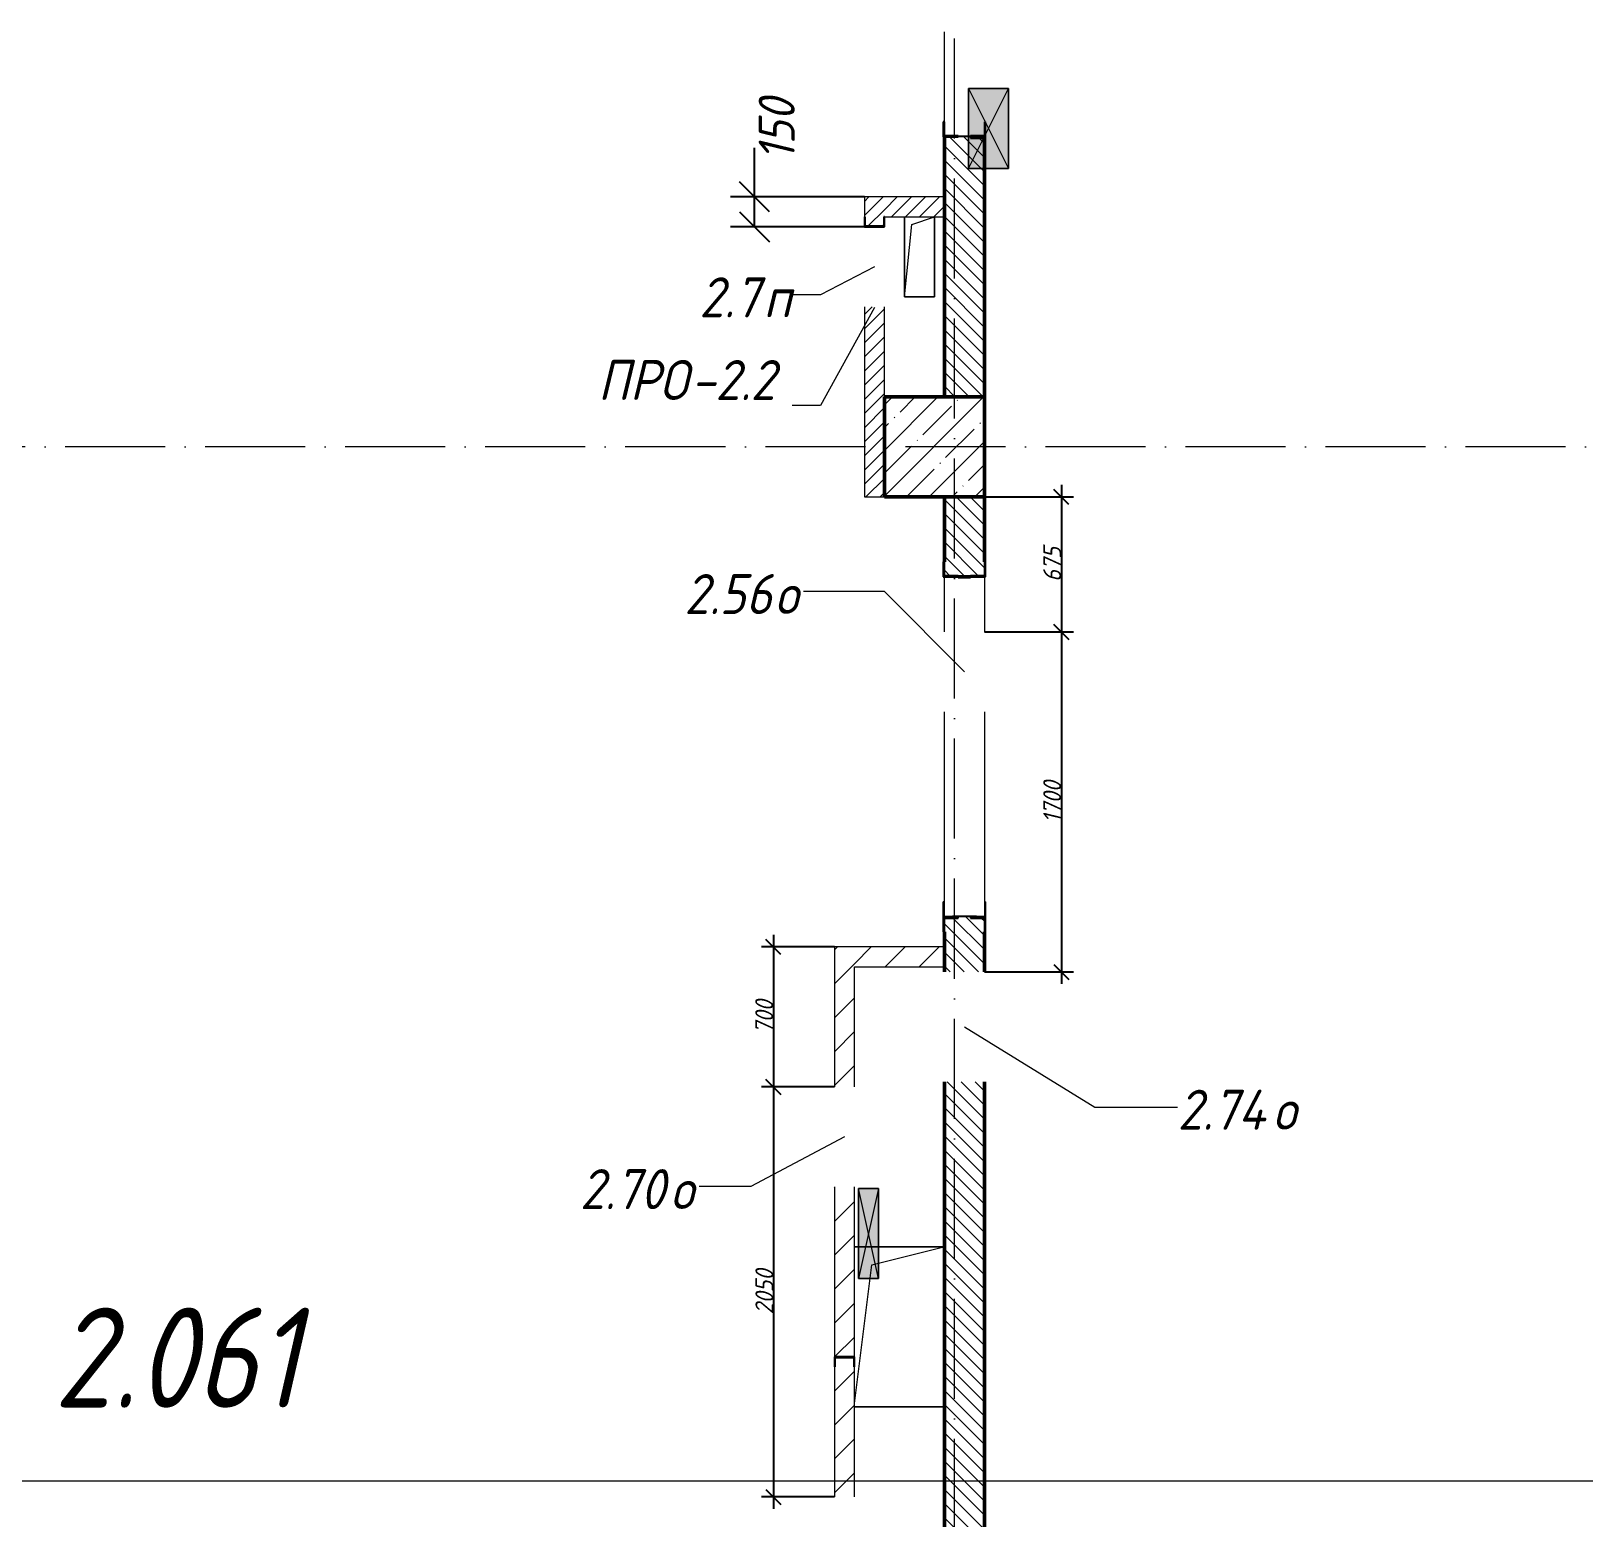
# Model space of a CAD drawing. Header units: millimetres. Extents: x -401725 to 250493, y 305116 to 802890.
# Drawn here: x -14826 to -7062, y 337669 to 345103 of the extents above; entities that cross this region are included whole.
import ezdxf

# ---------------------------------------------------------------- set-up
doc = ezdxf.new("R2010")
doc.units = ezdxf.units.MM
doc.linetypes.add('50_200_ШТРИХ_1Т_ш5_п1_п1_', pattern=[700, 500, -100, 0, -100])
for name, color, linetype, lineweight in [('A-____-____-DIMS', 7, 'Continuous', 9), ('A-DETL-GENF-OTLN', 7, 'Continuous', 9), ('A-FLOR-____-OTLN', 7, 'Continuous', 9), ('A-GENM-____-IDEN', 7, 'Continuous', 9), ('A-GENM-____-MCUT', 7, 'Continuous', 25), ('A-GENM-____-OTLN', 7, 'Continuous', 9), ('A-GENM-____-OTLN-1', 7, 'Continuous', 25), ('A-GLAZ-____-IDEN', 7, 'Continuous', 9), ('A-GLAZ-____-OTLN', 7, 'Continuous', 9), ('A-WALL-____-MCUT-2', 7, 'Continuous', 50), ('A-WALL-____-PATT-1', 7, 'Continuous', 9), ('A-WALL-FNSH-MCUT-1', 7, 'Continuous', 9), ('I-WALL-____-OTLN', 7, 'Continuous', 9), ('S-COLS-____-MCUT', 7, 'Continuous', 50), ('S-COLS-____-OTLN', 7, 'Continuous', 9), ('S-GRID-____-OTLN-1', 7, '50_200_ШТРИХ_1Т_ш5_п1_п1_', 9), ('Марки помещений', 7, 'Continuous', 9)]:
    doc.layers.add(name, color=color, linetype=linetype, lineweight=lineweight)
doc.layers.add('G-____-____-SYMB-1', color=9, linetype='Continuous', lineweight=9, true_color=0x808080)
doc.styles.add('ISOCPEUR_I_10', font='isocpeui.ttf', dxfattribs={"width": 0.9, "height": 180})
doc.styles.add('ISOCPEUR_I_3', font='isocpeui.ttf', dxfattribs={"width": 0.85, "height": 2.2})
doc.styles.add('ISOCPEUR_I_7', font='isocpeui.ttf', dxfattribs={"width": 0.9, "height": 90})
doc.styles.add('ISOCPEUR_I_9', font='isocpeui.ttf', dxfattribs={"width": 0.9, "height": 250})
doc.dimstyles.new('ISO-1_8_0_9К_СРЕДНИЙ_Кладочные_2', dxfattribs={"dimscale": 304.8, "dimtxt": 89.638306, "dimasz": 0.246063, "dimexe": 0.19685, "dimexo": 0, "dimgap": 0, "dimtad": 1, "dimdec": 3, "dimrnd": 0.001, "dimdsep": 46, "dimtxsty": 'ISOCPEUR_I_7', "dimblk1": 'OBLIQUE', "dimblk2": 'OBLIQUE', "dimsah": 1, "dimcen": 0.09, "dimdle": 0.19685, "dimazin": 0, "dimtfac": 1, "dimtdec": 4, "dimtix": 1, "dimtmove": 1, "dimatfit": 3, "dimfxl": 1, "dimtvp": 1, "dimtolj": 1, "dimtzin": 0, "dimarcsym": 2})
doc.dimstyles.new('ISO-1_8_0_9К_СРЕДНИЙ_Кладочные_3', dxfattribs={"dimscale": 304.8, "dimtxt": 179.276612, "dimasz": 0.492126, "dimexe": 0.393701, "dimexo": 0, "dimgap": 0, "dimtad": 1, "dimdec": 3, "dimrnd": 0.001, "dimdsep": 46, "dimtxsty": 'ISOCPEUR_I_10', "dimblk1": 'OBLIQUE', "dimblk2": 'OBLIQUE', "dimsah": 1, "dimcen": 0.09, "dimdle": 0.393701, "dimazin": 0, "dimtfac": 1, "dimtdec": 4, "dimtix": 1, "dimtmove": 0, "dimatfit": 3, "dimfxl": 1, "dimtvp": 1, "dimtolj": 1, "dimtzin": 0, "dimarcsym": 2})
pattern_1 = [(45, (-15659.08, 310542.9), (-35.35534, 35.35534), [])]
pattern_2 = [(45, (-15659.08, 310542.9), (-84.8528, 84.8528), [])]
pattern_3 = [(135, (-15659.08, 310542.9), (-35.35534, -35.35534), [])]

# ---------------------------------------------------------------- blocks, each defined once
blk = doc.blocks.new('BSC_Колонна _Прямоугольная - 500х500-V37-АР1_План отверстий 2 этажа в осях 1-64_А-ГГ')
at = {"layer": 'S-COLS-____-OTLN'}
h = blk.add_hatch(dxfattribs=at)
h.set_pattern_fill('FP_66', color=256, style=0, pattern_type=2)
h.set_pattern_definition([(45, (-5350, -32481.04), (-114.04925, 114.04925), []), (45, (-5235.95, -32481.04), (-114.04925, 114.04925), [201.613, -40.323, 3.353, -36.97])])
h.paths.add_polyline_path([(-250, -250), (250, -250), (250, 250), (-250, 250)], flags=0)
at = {"layer": 'S-COLS-____-MCUT'}
for p, q in [((250, 250), (-250, 250)), ((-250, 250), (-250, -250)), ((250, -250), (250, 250)), ((-250, -250), (250, -250))]:
    blk.add_line(p, q, dxfattribs=at)
blk = doc.blocks.new('154_Стойка_СКБ_Уголок - СМ-2480_200-28346303-АР1_План отверстий 2 этажа в осях 1-64_А-ГГ')
at = {"layer": 'A-GENM-____-MCUT'}
for p, q in [((125, 156), (125, 81)), ((200, 156), (125, 156)), ((200, 150), (200, 156)), ((125, 81), (131, 81)), ((131, 81), (131, 150)), ((131, 150), (200, 150)), ((131, 19), (125, 19)), ((125, 19), (125, -56)), ((131, -50), (131, 19)), ((125, -56), (200, -56)), ((200, -50), (131, -50)), ((200, -56), (200, -50))]:
    blk.add_line(p, q, dxfattribs=at)
blk = doc.blocks.new('Стойка_Влож_Полоса боковая - Полоса-28213942-АР1_План отверстий 2 этажа в осях 1-64_А-ГГ')
at = {"layer": 'A-GENM-____-OTLN'}
for p, q in [((-5, 60), (0, 60)), ((-5, -60), (-5, 60)), ((0, 31), (0, -31)), ((0, -60), (-5, -60))]:
    blk.add_line(p, q, dxfattribs=at)
blk = doc.blocks.new('Стойка_Влож_Уголок_Опорный - Уголок-28213941-АР1_План отверстий 2 этажа в осях 1-64_А-ГГ')
at = {"layer": 'A-GENM-____-OTLN'}
for p, q in [((-212, -6), (-212, 0)), ((0, 0), (0, -6)), ((-212, -75), (-212, -6)), ((-212, -6), (-206, -6)), ((-212, -75), (-206, -75)), ((-6, -6), (0, -6)), ((-6, -75), (0, -75)), ((0, -6), (0, -75))]:
    blk.add_line(p, q, dxfattribs=at)
blk = doc.blocks.new('Фахверк_СКБ_Уголок - 200_3960-28268576-АР1_План отверстий 2 этажа в осях 1-64_А-ГГ')
at = {"layer": 'A-GENM-____-MCUT'}
for p, q in [((200, 156), (125, 156)), ((125, 156), (125, 81)), ((200, 150), (200, 156)), ((125, 81), (131, 81)), ((131, 81), (131, 150)), ((131, 150), (200, 150)), ((131, 19), (125, 19)), ((125, 19), (125, -56)), ((131, -50), (131, 19)), ((125, -56), (200, -56)), ((200, -50), (131, -50)), ((200, -56), (200, -50))]:
    blk.add_line(p, q, dxfattribs=at)
blk = doc.blocks.new('154_Стойка_СКБ_Уголок - СМ-2480_200-28447058-АР1_План отверстий 2 этажа в осях 1-64_А-ГГ')
at = {"layer": 'A-GENM-____-MCUT'}
for p, q in [((125, 156), (125, 81)), ((200, 156), (125, 156)), ((200, 150), (200, 156)), ((125, 81), (131, 81)), ((131, 81), (131, 150)), ((131, 150), (200, 150)), ((131, 19), (125, 19)), ((125, 19), (125, -56)), ((131, -50), (131, 19)), ((125, -56), (200, -56)), ((200, -50), (131, -50)), ((200, -56), (200, -50))]:
    blk.add_line(p, q, dxfattribs=at)
blk = doc.blocks.new('Стойка_Влож_Полоса боковая - Полоса-28346330-АР1_План отверстий 2 этажа в осях 1-64_А-ГГ')
at = {"layer": 'A-GENM-____-OTLN'}
for p, q in [((-5, -31), (-5, 31)), ((0, 31), (0, -31))]:
    blk.add_line(p, q, dxfattribs=at)
blk = doc.blocks.new('Стойка_Влож_Уголок - Уголок-28346305-АР1_План отверстий 2 этажа в осях 1-64_А-ГГ')
at = {"layer": 'A-GENM-____-MCUT'}
for p, q in [((75, 75), (0, 75)), ((0, 0), (6, 0)), ((6, 69), (75, 69)), ((6, 0), (6, 69)), ((75, 69), (75, 75))]:
    blk.add_line(p, q, dxfattribs=at)
blk = doc.blocks.new('154_Фахверк_СКБ_Швеллер - Тип_100_3960-28318856-АР1_План отверстий 2 этажа в осях 1-64_А-ГГ')
at = {"layer": 'A-GENM-____-MCUT'}
for p, q in [((175, 50), (125, 50)), ((125, 50), (125, -50)), ((128, 47), (175, 47)), ((128, -47), (128, 47)), ((175, 47), (175, 50)), ((125, -50), (175, -50)), ((175, -47), (128, -47)), ((175, -50), (175, -47))]:
    blk.add_line(p, q, dxfattribs=at)
blk = doc.blocks.new('154_Фахверк_СКБ_Швеллер - Тип_100_3960_зеркало-29769493-АР1_План отверстий 2 этажа в осях 1-64_А-ГГ')
at = {"layer": 'A-GENM-____-MCUT'}
for p, q in [((175, 50), (125, 50)), ((125, 50), (125, -50)), ((128, 47), (175, 47)), ((128, -47), (128, 47)), ((175, 47), (175, 50)), ((125, -50), (175, -50)), ((175, -47), (128, -47)), ((175, -50), (175, -47))]:
    blk.add_line(p, q, dxfattribs=at)
blk = doc.blocks.new('AR_Отверстие прямоугольное _в плите_ - AR_Отверстие прямоугольное _в плите_-30459278-АР1_План отверстий 2 этажа в осях 1-64_А-ГГ')
at = {"layer": 'A-GENM-____-OTLN'}
for p, q in [((-75, 200), (-75, -200)), ((-75, -200), (-37.5, 162.5)), ((-37.5, 162.5), (75, 200)), ((75, -200), (75, 200)), ((-75, -200), (75, -200))]:
    blk.add_line(p, q, dxfattribs=at)
blk = doc.blocks.new('AR_Отверстие прямоугольное _в плите_ - AR_Отверстие прямоугольное _в плите_-30552862-АР1_План отверстий 2 этажа в осях 1-64_А-ГГ')
at = {"layer": 'A-GENM-____-OTLN'}
for p, q in [((225, 400), (-222.7, 400)), ((-135, 310), (225, 400)), ((225, -400), (225, 400)), ((-222.7, -382), (-135, 310)), ((-222.7, -400), (225, -400))]:
    blk.add_line(p, q, dxfattribs=at)
blk = doc.blocks.new('AR_Отверстие прямоугольное _в стене__БезПР - AR_Отверстие прямоугольное _в стене__БезПР-36428632-АР1_План отверстий 2 этажа в осях 1-64_А-ГГ')
at = {"layer": 'A-GLAZ-____-OTLN'}
blk.add_hatch(color=256, dxfattribs=at).paths.add_polyline_path([(-200, -100), (200, -100), (200, 100), (-200, 100)], flags=0)
at = {"layer": 'A-DETL-GENF-OTLN'}
for p, q in [((-200, -100), (-200, 100)), ((-200, 100), (200, 100)), ((200, 100), (-200, -100)), ((-200, 100), (200, -100)), ((200, 100), (-200, 100)), ((-200, 100), (-200, -100)), ((200, 100), (200, -100)), ((200, -100), (200, 100)), ((200, -100), (-200, -100)), ((-200, -100), (200, -100))]:
    blk.add_line(p, q, dxfattribs=at)
at = {"layer": 'A-GLAZ-____-OTLN'}
blk.add_line((200, 100), (-200, 100), dxfattribs=at)
blk = doc.blocks.new('AR_Отверстие прямоугольное _в стене_ - AR_Отверстие прямоугольное _в стене__ОВ-36815002-АР1_План отверстий 2 этажа в осях 1-64_А-ГГ')
at = {"layer": 'A-GLAZ-____-OTLN'}
blk.add_hatch(color=256, dxfattribs=at).paths.add_polyline_path([(225, 50), (-225, 50), (-225, -50), (225, -50)], flags=0)
at = {"layer": 'A-DETL-GENF-OTLN'}
for p, q in [((-225, -50), (-225, 50)), ((-225, 50), (225, 50)), ((225, 50), (-225, -50)), ((-225, 50), (225, -50)), ((225, 50), (-225, 50)), ((-225, 50), (-225, -50)), ((225, 50), (225, -50)), ((225, -50), (225, 50)), ((225, -50), (-225, -50)), ((-225, -50), (225, -50))]:
    blk.add_line(p, q, dxfattribs=at)
blk = doc.blocks.new('_Oblique')
at = {"color": 0, "linetype": 'ByBlock', "lineweight": -2}
blk.add_line((-0.5, -0.5), (0.5, 0.5), dxfattribs=at)
blk = doc.blocks.new('*D9405')
at = {"layer": 'A-____-____-DIMS', "color": 0, "lineweight": -2, "transparency": 16777216}
for p, q in [((-11208, 344273.9), (-11208, 344519.7)), ((-11208, 344123.9), (-11208, 344393.9)), ((-10659.1, 344273.9), (-11328, 344273.9)), ((-10584.7, 344123.9), (-11328, 344123.9))]:
    blk.add_line(p, q, dxfattribs=at)
at = {"layer": 'Defpoints', "color": 0, "transparency": 16777216}
for p in [(-10659.1, 344273.9), (-11208, 344123.9), (-10584.7, 344123.9)]:
    blk.add_point(p, dxfattribs=at)
at = {"layer": 'A-____-____-DIMS', "color": 0, "lineweight": -2, "transparency": 16777216, "xscale": 150, "yscale": 150, "zscale": 150}
for p, rotation in [((-11208, 344273.9), 90), ((-11208, 344123.9), 270)]:
    blk.add_blockref('_Oblique', p, dxfattribs=dict(at, rotation=rotation))
at = {"layer": 'A-____-____-DIMS', "color": 0, "transparency": 16777216, "insert": (-11187.8, 344455.6), "char_height": 180, "width": 368.207, "attachment_point": 1, "rotation": 90, "line_spacing_factor": 1.149209, "style": 'ISOCPEUR_I_10'}
blk.add_mtext('\\A1;150', dxfattribs=at)
blk = doc.blocks.new('*D9261')
at = {"layer": 'A-____-____-DIMS', "color": 0, "lineweight": -2, "transparency": 16777216}
for p, q in [((-9674.4, 342833.9), (-9674.4, 342038.9)), ((-10059.1, 342773.9), (-9614.4, 342773.9)), ((-10059.1, 342098.9), (-9614.4, 342098.9))]:
    blk.add_line(p, q, dxfattribs=at)
at = {"layer": 'Defpoints', "color": 0, "transparency": 16777216}
for p in [(-10059.1, 342773.9), (-10059.1, 342098.9), (-9674.4, 342098.9)]:
    blk.add_point(p, dxfattribs=at)
at = {"layer": 'A-____-____-DIMS', "color": 0, "lineweight": -2, "transparency": 16777216, "xscale": 75, "yscale": 75, "zscale": 75}
for p, rotation in [((-9674.4, 342773.9), 90), ((-9674.4, 342098.9), 270)]:
    blk.add_blockref('_Oblique', p, dxfattribs=dict(at, rotation=rotation))
at = {"layer": 'A-____-____-DIMS', "color": 0, "transparency": 16777216, "insert": (-9720, 342436.4), "char_height": 90, "width": 409.578, "attachment_point": 5, "rotation": 90, "style": 'ISOCPEUR_I_7'}
blk.add_mtext('\\A1;675', dxfattribs=at)
blk = doc.blocks.new('*D9262')
at = {"layer": 'A-____-____-DIMS', "color": 0, "lineweight": -2, "transparency": 16777216}
for p, q in [((-10059.1, 342098.9), (-9614.4, 342098.9)), ((-9674.4, 342158.9), (-9674.4, 340338.9)), ((-10059.1, 340398.9), (-9614.4, 340398.9))]:
    blk.add_line(p, q, dxfattribs=at)
at = {"layer": 'Defpoints', "color": 0, "transparency": 16777216}
for p in [(-10059.1, 342098.9), (-10059.1, 340398.9), (-9674.4, 340398.9)]:
    blk.add_point(p, dxfattribs=at)
at = {"layer": 'A-____-____-DIMS', "color": 0, "lineweight": -2, "transparency": 16777216, "xscale": 75, "yscale": 75, "zscale": 75}
for p, rotation in [((-9674.4, 342098.9), 90), ((-9674.4, 340398.9), 270)]:
    blk.add_blockref('_Oblique', p, dxfattribs=dict(at, rotation=rotation))
at = {"layer": 'A-____-____-DIMS', "color": 0, "transparency": 16777216, "insert": (-9720, 341248.9), "char_height": 90, "width": 504.733, "attachment_point": 5, "rotation": 90, "style": 'ISOCPEUR_I_7'}
blk.add_mtext('\\A1;1700', dxfattribs=at)
blk = doc.blocks.new('*D9263')
at = {"layer": 'A-____-____-DIMS', "color": 0, "lineweight": -2, "transparency": 16777216}
for p, q in [((-11114.3, 340583.9), (-11114.3, 339763.9)), ((-10809.1, 340523.9), (-11174.3, 340523.9)), ((-10809.1, 339823.9), (-11174.3, 339823.9))]:
    blk.add_line(p, q, dxfattribs=at)
at = {"layer": 'Defpoints', "color": 0, "transparency": 16777216}
for p in [(-10809.1, 340523.9), (-11114.3, 339823.9), (-10809.1, 339823.9)]:
    blk.add_point(p, dxfattribs=at)
at = {"layer": 'A-____-____-DIMS', "color": 0, "lineweight": -2, "transparency": 16777216, "xscale": 75, "yscale": 75, "zscale": 75}
for p, rotation in [((-11114.3, 340523.9), 90), ((-11114.3, 339823.9), 270)]:
    blk.add_blockref('_Oblique', p, dxfattribs=dict(at, rotation=rotation))
at = {"layer": 'A-____-____-DIMS', "color": 0, "transparency": 16777216, "insert": (-11159.9, 340173.9), "char_height": 90, "width": 409.578, "attachment_point": 5, "rotation": 90, "style": 'ISOCPEUR_I_7'}
blk.add_mtext('\\A1;700', dxfattribs=at)
blk = doc.blocks.new('*D9264')
at = {"layer": 'A-____-____-DIMS', "color": 0, "lineweight": -2, "transparency": 16777216}
for p, q in [((-11114.3, 339883.9), (-11114.3, 337713.9)), ((-10809.1, 339823.9), (-11174.3, 339823.9)), ((-10809.1, 337773.9), (-11174.3, 337773.9))]:
    blk.add_line(p, q, dxfattribs=at)
at = {"layer": 'Defpoints', "color": 0, "transparency": 16777216}
for p in [(-10809.1, 339823.9), (-11114.3, 337773.9), (-10809.1, 337773.9)]:
    blk.add_point(p, dxfattribs=at)
at = {"layer": 'A-____-____-DIMS', "color": 0, "lineweight": -2, "transparency": 16777216, "xscale": 75, "yscale": 75, "zscale": 75}
for p, rotation in [((-11114.3, 339823.9), 90), ((-11114.3, 337773.9), 270)]:
    blk.add_blockref('_Oblique', p, dxfattribs=dict(at, rotation=rotation))
at = {"layer": 'A-____-____-DIMS', "color": 0, "transparency": 16777216, "insert": (-11159.3, 338798.9), "char_height": 90, "width": 546.104, "attachment_point": 5, "rotation": 90, "style": 'ISOCPEUR_I_7'}
blk.add_mtext('\\A1;2050', dxfattribs=at)

msp = doc.modelspace()

# ---------------------------------------------------------------- hatches: boundary and pattern name
at = {"layer": 'A-WALL-____-PATT-1'}
h = msp.add_hatch(dxfattribs=at)
h.set_pattern_fill('FP_6', color=256, style=0, pattern_type=2)
h.set_pattern_definition(pattern_3)
h.paths.add_polyline_path([(-10059.0813, 343273.9433), (-10059.0813, 344573.9433), (-10259.0813, 344573.9433), (-10259.0813, 343273.9433)], flags=0)
h.paths.add_polyline_path([(-10109.0813, 345548.9433), (-10059.0813, 345548.9433), (-10059.0813, 345773.9433), (-10259.0813, 345773.9433), (-10259.0813, 345548.9433)], flags=0)
h = msp.add_hatch(dxfattribs=at)
h.set_pattern_fill('FP_5', color=256, style=0, pattern_type=2)
h.set_pattern_definition(pattern_1)
h.paths.add_polyline_path([(-10659.0813, 342773.9433), (-10559.0813, 342773.9433), (-10559.0813, 343723.9433), (-10659.0813, 343723.9433), (-10659.0813, 343273.9433)], flags=0)
h.paths.add_polyline_path([(-10562.4384, 344126.9433), (-10562.0813, 344126.9433), (-10562.0813, 344173.9433), (-10559.0813, 344173.9433), (-10559.0813, 344273.9433), (-10659.0813, 344273.9433), (-10659.0813, 344173.9433), (-10656.0813, 344173.9433), (-10656.0813, 344126.9433)], flags=0)
h = msp.add_hatch(dxfattribs=at)
h.set_pattern_fill('FP_5', color=256, style=0, pattern_type=2)
h.set_pattern_definition(pattern_1)
h.paths.add_polyline_path([(-10259.0813, 344173.9433), (-10259.0813, 344273.9433), (-10559.0813, 344273.9433), (-10559.0813, 344173.9433), (-10370.378, 344173.9433)], flags=0)
h = msp.add_hatch(dxfattribs=at)
h.set_pattern_fill('FP_6', color=256, style=0, pattern_type=2)
h.set_pattern_definition(pattern_3)
h.paths.add_polyline_path([(-10059.0813, 337273.9433), (-10059.0813, 339848.9433), (-10259.0813, 339848.9433), (-10259.0813, 337273.9433)], flags=0)
h.paths.add_polyline_path([(-10259.0813, 340398.9433), (-10059.0813, 340398.9433), (-10059.0813, 340667.9433), (-10128.0813, 340667.9433), (-10128.0813, 340673.9433), (-10190.0813, 340673.9433), (-10190.0813, 340667.9433), (-10259.0813, 340667.9433), (-10259.0813, 340598.9433)], flags=0)
h.paths.add_polyline_path([(-10128.0813, 342373.9433), (-10128.0813, 342379.9433), (-10059.0813, 342379.9433), (-10059.0813, 342773.9433), (-10259.0813, 342773.9433), (-10259.0813, 342379.9433), (-10190.0813, 342379.9433), (-10190.0813, 342373.9433)], flags=0)
h = msp.add_hatch(dxfattribs=at)
h.set_pattern_fill('FP_4', color=256, style=0, pattern_type=2)
h.set_pattern_definition(pattern_2)
h.paths.add_polyline_path([(-10809.0813, 336423.9433), (-10709.0813, 336423.9433), (-10709.0813, 337273.9433), (-10809.0813, 337273.9433)], flags=0)
h.paths.add_polyline_path([(-10806.0813, 337773.9433), (-10709.0813, 337773.9433), (-10709.0813, 338423.9433), (-10712.0813, 338423.9433), (-10712.0813, 338470.9433), (-10806.0813, 338470.9433), (-10806.0813, 338423.9433), (-10809.0813, 338423.9433), (-10809.0813, 337773.9433)], flags=0)
h.paths.add_polyline_path([(-10712.0813, 338473.9433), (-10709.0813, 338473.9433), (-10709.0813, 339323.9433), (-10809.0813, 339323.9433), (-10809.0813, 338473.9433), (-10757.8313, 338473.9433)], flags=0)
h.paths.add_polyline_path([(-10709.0813, 339823.9433), (-10709.0813, 340523.9433), (-10809.0813, 340523.9433), (-10809.0813, 339823.9433), (-10791.5813, 339823.9433)], flags=0)
h = msp.add_hatch(dxfattribs=at)
h.set_pattern_fill('FP_4', color=256, style=0, pattern_type=2)
h.set_pattern_definition(pattern_2)
h.paths.add_polyline_path([(-10259.0813, 340423.9433), (-10259.0813, 340523.9433), (-10709.0813, 340523.9433), (-10709.0813, 340423.9433)], flags=0)

# ---------------------------------------------------------------- linework, layer by layer
at = {"layer": 'A-FLOR-____-OTLN'}
for p, q in [((-10459.0813, 343773.9433), (-10459.0813, 344173.9433)), ((-10309.0813, 344173.9433), (-10309.0813, 343773.9433)), ((-10309.0813, 343773.9433), (-10459.0813, 343773.9433)), ((-10709.0813, 339023.9433), (-10261.3587, 339023.9433)), ((-10261.3587, 339023.9433), (-10261.3587, 338223.9433)), ((-10261.3587, 338223.9433), (-10709.0813, 338223.9433))]:
    msp.add_line(p, q, dxfattribs=at)
at = {"layer": 'A-GENM-____-IDEN'}
for p, q in [((-10609.0813, 343720.8218), (-10879.0548, 343231.2477)), ((-10879.0548, 343231.2477), (-11020.943, 343231.2477))]:
    msp.add_line(p, q, dxfattribs=at)
at = {"layer": 'A-GLAZ-____-IDEN'}
for p, q in [((-10609.0813, 343923.9433), (-10879.0548, 343784.3553)), ((-10879.0548, 343784.3553), (-11020.943, 343784.3553)), ((-10558.1189, 342300.6602), (-10964.1588, 342300.6602)), ((-10159.0813, 341898.9433), (-10558.1189, 342300.6602)), ((-10159.0813, 340123.9433), (-9507.1003, 339722.3992)), ((-9507.1003, 339722.3992), (-9093.1692, 339722.3992)), ((-10759.0813, 339573.9433), (-11226.8843, 339325.3992)), ((-11226.8843, 339325.3992), (-11486.174, 339325.3992))]:
    msp.add_line(p, q, dxfattribs=at)
at = {"layer": 'A-WALL-____-MCUT-2'}
for p, q in [((-10259.0813, 344573.9433), (-10259.0813, 343273.9433)), ((-10059.0813, 343273.9433), (-10059.0813, 344573.9433)), ((-10259.0813, 342773.9433), (-10259.0813, 342448.9433)), ((-10059.0813, 342448.9433), (-10059.0813, 342773.9433)), ((-10190.0813, 342373.9433), (-10128.0813, 342373.9433)), ((-10259.0813, 340598.9433), (-10259.0813, 340398.9433)), ((-10059.0813, 340398.9433), (-10059.0813, 340598.9433)), ((-10259.0813, 339848.9433), (-10259.0813, 337273.9433)), ((-10059.0813, 337273.9433), (-10059.0813, 339848.9433))]:
    msp.add_line(p, q, dxfattribs=at)
at = {"layer": 'A-WALL-FNSH-MCUT-1'}
for p, q in [((-10259.0813, 344273.9433), (-10659.0813, 344273.9433)), ((-10659.0813, 344273.9433), (-10659.0813, 344173.9433)), ((-10559.0813, 344173.9433), (-10259.0813, 344173.9433)), ((-10659.0813, 343723.9433), (-10659.0813, 342773.9433)), ((-10559.0813, 343273.9433), (-10559.0813, 343723.9433)), ((-10659.0813, 342773.9433), (-10559.0813, 342773.9433)), ((-10809.0813, 340523.9433), (-10809.0813, 339823.9433)), ((-10259.0813, 340523.9433), (-10809.0813, 340523.9433)), ((-10709.0813, 339823.9433), (-10709.0813, 340423.9433)), ((-10709.0813, 340423.9433), (-10259.0813, 340423.9433)), ((-10809.0813, 339323.9433), (-10809.0813, 338473.9433)), ((-10709.0813, 338473.9433), (-10709.0813, 339323.9433)), ((-10809.0813, 338423.9433), (-10809.0813, 337773.9433)), ((-10709.0813, 337773.9433), (-10709.0813, 338423.9433))]:
    msp.add_line(p, q, dxfattribs=at)
at = {"layer": 'G-____-____-SYMB-1'}
msp.add_line((-20585.1016, 337853.9433), (88489.9911, 337853.9433), dxfattribs=at)
at = {"layer": 'I-WALL-____-OTLN'}
for p, q in [((-10259.0813, 344648.9433), (-10259.0813, 345098.9433)), ((-10259.0813, 342098.9433), (-10259.0813, 342373.9433)), ((-10059.0813, 342373.9433), (-10059.0813, 342098.9433)), ((-10259.0813, 340673.9433), (-10259.0813, 341698.9433)), ((-10059.0813, 341698.9433), (-10059.0813, 340673.9433))]:
    msp.add_line(p, q, dxfattribs=at)
at = {"layer": 'S-GRID-____-OTLN-1'}
for p, q in [((-10209.0813, 306060.2949), (-10209.0813, 360423.8609)), ((11048.6579, 343023.9433), (-20327.8515, 343023.9433))]:
    msp.add_line(p, q, dxfattribs=at)

# ---------------------------------------------------------------- block references
at = {"layer": 'A-GENM-____-OTLN'}
for name, p, rotation in [('Стойка_Влож_Полоса боковая - Полоса-28346330-АР1_План отверстий 2 этажа в осях 1-64_А-ГГ', (-10159.0813, 344573.9433), 269.9999999999999), ('Стойка_Влож_Уголок - Уголок-28346305-АР1_План отверстий 2 этажа в осях 1-64_А-ГГ', (-10128.0813, 344573.9433), 269.9999999999999), ('Стойка_Влож_Уголок_Опорный - Уголок-28213941-АР1_План отверстий 2 этажа в осях 1-64_А-ГГ', (-10265.0813, 340673.9433), 180), ('Стойка_Влож_Полоса боковая - Полоса-28213942-АР1_План отверстий 2 этажа в осях 1-64_А-ГГ', (-10159.0813, 340673.9433), 269.9999999999999)]:
    msp.add_blockref(name, p, dxfattribs=dict(at, rotation=rotation))
for name, p in [('AR_Отверстие прямоугольное _в плите_ - AR_Отверстие прямоугольное _в плите_-30459278-АР1_План отверстий 2 этажа в осях 1-64_А-ГГ', (-10384.0813, 343973.9433)), ('AR_Отверстие прямоугольное _в плите_ - AR_Отверстие прямоугольное _в плите_-30552862-АР1_План отверстий 2 этажа в осях 1-64_А-ГГ', (-10486.3587, 338623.9433))]:
    msp.add_blockref(name, p, dxfattribs=at)
at = {"layer": 'A-GENM-____-OTLN-1'}
for name, p, rotation in [('154_Стойка_СКБ_Уголок - СМ-2480_200-28447058-АР1_План отверстий 2 этажа в осях 1-64_А-ГГ', (-10109.0813, 344448.9433), 89.99999999999991), ('154_Фахверк_СКБ_Швеллер - Тип_100_3960_зеркало-29769493-АР1_План отверстий 2 этажа в осях 1-64_А-ГГ', (-10609.0813, 343998.9433), 89.99999999999993), ('Фахверк_СКБ_Уголок - 200_3960-28268576-АР1_План отверстий 2 этажа в осях 1-64_А-ГГ', (-10109.0813, 342248.9433), 89.99999999999991), ('154_Стойка_СКБ_Уголок - СМ-2480_200-28346303-АР1_План отверстий 2 этажа в осях 1-64_А-ГГ', (-10209.0813, 340798.9433), 269.9999999999999), ('154_Фахверк_СКБ_Швеллер - Тип_100_3960-28318856-АР1_План отверстий 2 этажа в осях 1-64_А-ГГ', (-10759.0813, 338598.9433), 269.9999999999999)]:
    msp.add_blockref(name, p, dxfattribs=dict(at, rotation=rotation))
at = {"layer": 'A-GLAZ-____-OTLN'}
for name, p, rotation in [('AR_Отверстие прямоугольное _в стене__БезПР - AR_Отверстие прямоугольное _в стене__БезПР-36428632-АР1_План отверстий 2 этажа в осях 1-64_А-ГГ', (-10038.5663, 344615.553), 89.99999999999991), ('AR_Отверстие прямоугольное _в стене_ - AR_Отверстие прямоугольное _в стене__ОВ-36815002-АР1_План отверстий 2 этажа в осях 1-64_А-ГГ', (-10638.5663, 339090.553), 269.9999999999999)]:
    msp.add_blockref(name, p, dxfattribs=dict(at, rotation=rotation))
at = {"layer": 'S-COLS-____-OTLN'}
msp.add_blockref('BSC_Колонна _Прямоугольная - 500х500-V37-АР1_План отверстий 2 этажа в осях 1-64_А-ГГ', (-10309.0813, 343023.9433), dxfattribs=at)

# ---------------------------------------------------------------- texts
at = {"layer": 'A-GENM-____-IDEN', "char_height": 200, "attachment_point": 1, "style": 'ISOCPEUR_I_9'}
for s, insert, width in [('ПРО', (-11991.3497, 343458.3638), 562.784625), ('-2.2', (-11527.006, 343458.3638), 548.35425)]:
    msp.add_mtext(s, dxfattribs=dict(at, insert=insert, width=width))
at = {"layer": 'A-GLAZ-____-IDEN', "char_height": 200, "attachment_point": 1, "style": 'ISOCPEUR_I_9'}
for s, insert, width in [('2.7', (-11484.9924, 343871.9699), 389.620125), ('\\fISOCPEUR|b0|i1|c204|p34|;\\W.9;п', (-11163.5236, 343871.9699), 158.734125), ('2.56', (-11559.6134, 342388.2748), 548.35425), ('\\fISOCPEUR|b0|i1|c204|p34|;\\W.9;о', (-11107.1759, 342388.2748), 158.734125), ('2.74', (-9093.1692, 339810.0138), 577.215), ('\\fISOCPEUR|b0|i1|c204|p34|;\\W.9;о', (-8616.9192, 339810.0138), 158.734125), ('2.70', (-12081.6286, 339413.0138), 548.35425), ('\\fISOCPEUR|b0|i1|c204|p34|;\\W.9;о', (-11629.1911, 339413.0138), 158.734125)]:
    msp.add_mtext(s, dxfattribs=dict(at, insert=insert, width=width))
at = {"layer": 'Марки помещений', "insert": (-14712.22, 338720.4743), "char_height": 500, "width": 737.5525, "attachment_point": 1, "style": 'ISOCPEUR_I_3'}
msp.add_mtext('2.061', dxfattribs=at)

# ---------------------------------------------------------------- dimensions: what is measured, and where the dimension line sits
at = {"layer": 'A-____-____-DIMS'}
dim = msp.add_linear_dim(base=(-11208.0374, 344123.9433), p1=(-10659.0813, 344273.9433), p2=(-10584.6672, 344123.9433), angle=90, dimstyle='ISO-1_8_0_9К_СРЕДНИЙ_Кладочные_3', override={"dimpost": '<>', "dimfxl": 167.443892}, dxfattribs=at)
dim.commit()
dim.dimension.update_dxf_attribs({"geometry": '*D9405', "text_midpoint": (-11067.7602, 344519.6812), "dimtype": 160, "text_rotation": 90})
for base, p1, p2, override, picture, middle in [((-9674.4384, 342098.9433), (-10059.0813, 342773.9433), (-10059.0813, 342098.9433), {"dimpost": '<>', "dimfxl": 675}, '*D9261', (-9720.0179, 342436.4433)), ((-9674.4384, 340398.9433), (-10059.0813, 342098.9433), (-10059.0813, 340398.9433), {"dimpost": '<>', "dimfxl": 1700}, '*D9262', (-9720.0179, 341248.9433)), ((-11114.3445, 339823.9433), (-10809.0813, 340523.9433), (-10809.0813, 339823.9433), {"dimpost": '<>', "dimfxl": 700}, '*D9263', (-11159.924, 340173.9433)), ((-11114.3445, 337773.9433), (-10809.0813, 339823.9433), (-10809.0813, 337773.9433), {"dimpost": '<>', "dimfxl": 2050}, '*D9264', (-11159.3445, 338798.9433))]:
    dim = msp.add_linear_dim(base=base, p1=p1, p2=p2, angle=90, dimstyle='ISO-1_8_0_9К_СРЕДНИЙ_Кладочные_2', override=override, dxfattribs=at)
    dim.commit()
    dim.dimension.update_dxf_attribs({"geometry": picture, "text_midpoint": middle})

doc.saveas('drawing.dxf')
